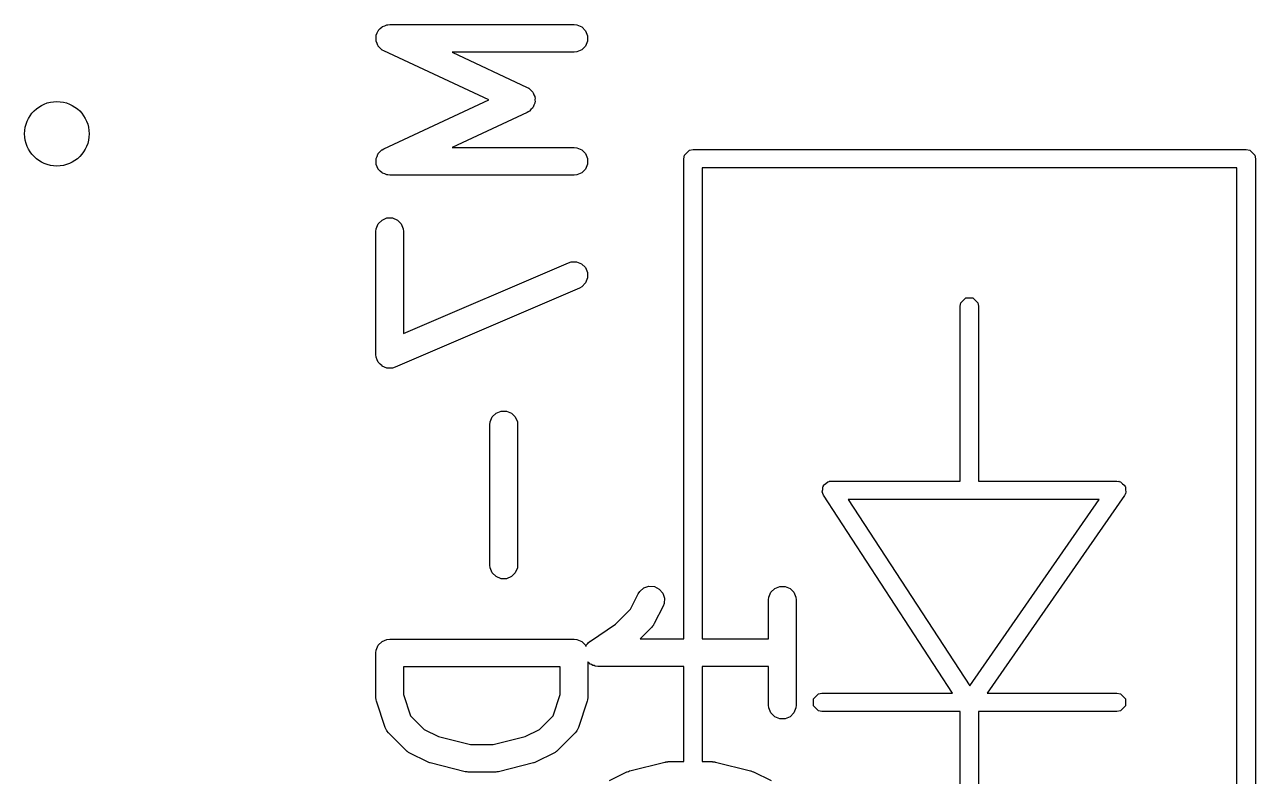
# Model space of a CAD drawing. Extents: x -0.08 to 1.99, y 0.07 to 3.69.
# Drawn here: x 0.4006 to 0.6634, y 3.2075 to 3.368 of the extents above; entities that cross this region are included whole.
import ezdxf

# ---------------------------------------------------------------- set-up
doc = ezdxf.new("R2010")
doc.units = 0
doc.header["$MEASUREMENT"] = 0
doc.layers.add('BLACK', color=7, linetype='CONTINUOUS')

msp = doc.modelspace()

# ---------------------------------------------------------------- linework, layer by layer
at = {"layer": 'BLACK', "linetype": 'CONTINUOUS'}
for p, q in [((0.47589, 3.36622), (0.47608, 3.36669)), ((0.47608, 3.36669), (0.47613, 3.36674)), ((0.47613, 3.36674), (0.47616, 3.3668)), ((0.47616, 3.3668), (0.47653, 3.36715)), ((0.47653, 3.36715), (0.4769, 3.36751)), ((0.4769, 3.36751), (0.47696, 3.36753)), ((0.47696, 3.36753), (0.47701, 3.36758)), ((0.47701, 3.36758), (0.47749, 3.36775)), ((0.47749, 3.36775), (0.47796, 3.36795)), ((0.47796, 3.36795), (0.47805, 3.36796)), ((0.47805, 3.36796), (0.47809, 3.36797)), ((0.47809, 3.36797), (0.47816, 3.36797)), ((0.47816, 3.36797), (0.47854, 3.36801)), ((0.47854, 3.36801), (0.51791, 3.36801)), ((0.51791, 3.36801), (0.51848, 3.36795)), ((0.51848, 3.36795), (0.51955, 3.36751)), ((0.51955, 3.36751), (0.52036, 3.36669)), ((0.52036, 3.36669), (0.5208, 3.36563)), ((0.47562, 3.36461), (0.47564, 3.36512)), ((0.47564, 3.36454), (0.47562, 3.36461)), ((0.47564, 3.36563), (0.47567, 3.36569)), ((0.47564, 3.36512), (0.47564, 3.36563)), ((0.47564, 3.36448), (0.47564, 3.36454)), ((0.47584, 3.364), (0.47564, 3.36448)), ((0.47567, 3.36576), (0.47589, 3.36622)), ((0.47567, 3.36569), (0.47567, 3.36576)), ((0.47601, 3.36352), (0.47584, 3.364)), ((0.5208, 3.36448), (0.52036, 3.36341)), ((0.5208, 3.36563), (0.5208, 3.36448)), ((0.47606, 3.36347), (0.47601, 3.36352)), ((0.47608, 3.36341), (0.47606, 3.36347)), ((0.47644, 3.36305), (0.47608, 3.36341)), ((0.47679, 3.36267), (0.47644, 3.36305)), ((0.47687, 3.36263), (0.47679, 3.36267)), ((0.4769, 3.3626), (0.47687, 3.36263)), ((0.47696, 3.36257), (0.4769, 3.3626)), ((0.47729, 3.36238), (0.47696, 3.36257)), ((0.49968, 3.35193), (0.47729, 3.36238)), ((0.51791, 3.3621), (0.49185, 3.3621)), ((0.49185, 3.3621), (0.50791, 3.35461)), ((0.51848, 3.36216), (0.51791, 3.3621)), ((0.51955, 3.3626), (0.51848, 3.36216)), ((0.52036, 3.36341), (0.51955, 3.3626)), ((0.50791, 3.35461), (0.50812, 3.35448)), ((0.50812, 3.35448), (0.50819, 3.35446)), ((0.50819, 3.35446), (0.50824, 3.35441)), ((0.50824, 3.35441), (0.5084, 3.35431)), ((0.5084, 3.35431), (0.50871, 3.35398)), ((0.50871, 3.35398), (0.50904, 3.35368)), ((0.50904, 3.35368), (0.50909, 3.35356)), ((0.50909, 3.35356), (0.50918, 3.35346)), ((0.50918, 3.35346), (0.50934, 3.35304)), ((0.47729, 3.34148), (0.49968, 3.35193)), ((0.50934, 3.35082), (0.50918, 3.3504)), ((0.50934, 3.35304), (0.50953, 3.35263)), ((0.50953, 3.35123), (0.50934, 3.35082)), ((0.50953, 3.35263), (0.50953, 3.3525)), ((0.50953, 3.3525), (0.50958, 3.35238)), ((0.50958, 3.35148), (0.50953, 3.35136)), ((0.50953, 3.35136), (0.50953, 3.35123)), ((0.50958, 3.35238), (0.50956, 3.35193)), ((0.50956, 3.35193), (0.50958, 3.35148)), ((0.50791, 3.34926), (0.49185, 3.34176)), ((0.50812, 3.34938), (0.50791, 3.34926)), ((0.50819, 3.34941), (0.50812, 3.34938)), ((0.50824, 3.34945), (0.50819, 3.34941)), ((0.5084, 3.34955), (0.50824, 3.34945)), ((0.50871, 3.34988), (0.5084, 3.34955)), ((0.50904, 3.35018), (0.50871, 3.34988)), ((0.50909, 3.3503), (0.50904, 3.35018)), ((0.50918, 3.3504), (0.50909, 3.3503)), ((0.47584, 3.33986), (0.47601, 3.34034)), ((0.47601, 3.34034), (0.47606, 3.34039)), ((0.47606, 3.34039), (0.47608, 3.34045)), ((0.47608, 3.34045), (0.47644, 3.34081)), ((0.47644, 3.34081), (0.47679, 3.34119)), ((0.47679, 3.34119), (0.47687, 3.34123)), ((0.47687, 3.34123), (0.4769, 3.34126)), ((0.4769, 3.34126), (0.47696, 3.34129)), ((0.47696, 3.34129), (0.47729, 3.34148)), ((0.49185, 3.34176), (0.51791, 3.34176)), ((0.51791, 3.34176), (0.51848, 3.3417)), ((0.51848, 3.3417), (0.51955, 3.34126)), ((0.51955, 3.34126), (0.52036, 3.34045)), ((0.52036, 3.34045), (0.5208, 3.33938)), ((0.54149, 3.34012), (0.54255, 3.34119)), ((0.54255, 3.34119), (0.54331, 3.34134)), ((0.54331, 3.34134), (0.66142, 3.34134)), ((0.66142, 3.34134), (0.66217, 3.34119)), ((0.66217, 3.34119), (0.66324, 3.34012)), ((0.47562, 3.33926), (0.47564, 3.33932)), ((0.47564, 3.33874), (0.47562, 3.33926)), ((0.47564, 3.33938), (0.47584, 3.33986)), ((0.47564, 3.33932), (0.47564, 3.33938)), ((0.47564, 3.33823), (0.47564, 3.33874)), ((0.47567, 3.33817), (0.47564, 3.33823)), ((0.47567, 3.33811), (0.47567, 3.33817)), ((0.47589, 3.33764), (0.47567, 3.33811)), ((0.47608, 3.33717), (0.47589, 3.33764)), ((0.5208, 3.33823), (0.52036, 3.33717)), ((0.5208, 3.33938), (0.5208, 3.33823)), ((0.54134, 3.33937), (0.54149, 3.34012)), ((0.54134, 3.23684), (0.54134, 3.33937)), ((0.66324, 3.34012), (0.66339, 3.33937)), ((0.66339, 3.33937), (0.66339, 3.15827)), ((0.47613, 3.33712), (0.47608, 3.33717)), ((0.47616, 3.33706), (0.47613, 3.33712)), ((0.47653, 3.33671), (0.47616, 3.33706)), ((0.4769, 3.33635), (0.47653, 3.33671)), ((0.47696, 3.33633), (0.4769, 3.33635)), ((0.47701, 3.33628), (0.47696, 3.33633)), ((0.47749, 3.33611), (0.47701, 3.33628)), ((0.47796, 3.33591), (0.47749, 3.33611)), ((0.47805, 3.3359), (0.47796, 3.33591)), ((0.47809, 3.33589), (0.47805, 3.3359)), ((0.47816, 3.33589), (0.47809, 3.33589)), ((0.47854, 3.33585), (0.47816, 3.33589)), ((0.51791, 3.33585), (0.47854, 3.33585)), ((0.51848, 3.33591), (0.51791, 3.33585)), ((0.51955, 3.33635), (0.51848, 3.33591)), ((0.52036, 3.33717), (0.51955, 3.33635)), ((0.54528, 3.3374), (0.54528, 3.23684)), ((0.65945, 3.3374), (0.54528, 3.3374)), ((0.65945, 3.16024), (0.65945, 3.3374)), ((0.47558, 3.32381), (0.47564, 3.32439)), ((0.47564, 3.32439), (0.47608, 3.32545)), ((0.47608, 3.32545), (0.4769, 3.32626)), ((0.4769, 3.32626), (0.47796, 3.32671)), ((0.47796, 3.32671), (0.47911, 3.32671)), ((0.47911, 3.32671), (0.48018, 3.32626)), ((0.48018, 3.32626), (0.48099, 3.32545)), ((0.48099, 3.32545), (0.48143, 3.32439)), ((0.48143, 3.32439), (0.48149, 3.32381)), ((0.47558, 3.29756), (0.47558, 3.32381)), ((0.48149, 3.32381), (0.48149, 3.30204)), ((0.48149, 3.30204), (0.51674, 3.31715)), ((0.51674, 3.31715), (0.51729, 3.31732)), ((0.51729, 3.31732), (0.51845, 3.31734)), ((0.51845, 3.31734), (0.51952, 3.31691)), ((0.51952, 3.31691), (0.52034, 3.31611)), ((0.52034, 3.31611), (0.5208, 3.31505)), ((0.52081, 3.3139), (0.52038, 3.31283)), ((0.5208, 3.31505), (0.52081, 3.3139)), ((0.51907, 3.31172), (0.4797, 3.29485)), ((0.51958, 3.312), (0.51907, 3.31172)), ((0.52038, 3.31283), (0.51958, 3.312)), ((0.60035, 3.30785), (0.6005, 3.3086)), ((0.6005, 3.3086), (0.60157, 3.30967)), ((0.60157, 3.30967), (0.60308, 3.30967)), ((0.60308, 3.30967), (0.60414, 3.3086)), ((0.60414, 3.3086), (0.60429, 3.30785)), ((0.60035, 3.27052), (0.60035, 3.30785)), ((0.60429, 3.30785), (0.60429, 3.27052)), ((0.47564, 3.29699), (0.47558, 3.29756)), ((0.47565, 3.29697), (0.47564, 3.29699)), ((0.47565, 3.29695), (0.47565, 3.29697)), ((0.47587, 3.29644), (0.47565, 3.29695)), ((0.47608, 3.29592), (0.47587, 3.29644)), ((0.47609, 3.29591), (0.47608, 3.29592)), ((0.4761, 3.29589), (0.47609, 3.29591)), ((0.4765, 3.2955), (0.4761, 3.29589)), ((0.4769, 3.29511), (0.4765, 3.2955)), ((0.47691, 3.2951), (0.4769, 3.29511)), ((0.47693, 3.29509), (0.47691, 3.2951)), ((0.47744, 3.29488), (0.47693, 3.29509)), ((0.47796, 3.29467), (0.47744, 3.29488)), ((0.47798, 3.29467), (0.47796, 3.29467)), ((0.478, 3.29466), (0.47798, 3.29467)), ((0.47855, 3.29467), (0.478, 3.29466)), ((0.47911, 3.29467), (0.47855, 3.29467)), ((0.47913, 3.29467), (0.47911, 3.29467)), ((0.47915, 3.29467), (0.47913, 3.29467)), ((0.4797, 3.29485), (0.47915, 3.29467)), ((0.50045, 3.28421), (0.50127, 3.28502)), ((0.50127, 3.28502), (0.50233, 3.28546)), ((0.50233, 3.28546), (0.50348, 3.28546)), ((0.50348, 3.28546), (0.50455, 3.28502)), ((0.50455, 3.28502), (0.50536, 3.28421)), ((0.49996, 3.28256), (0.50001, 3.28314)), ((0.49996, 3.25257), (0.49996, 3.28256)), ((0.50001, 3.28314), (0.50045, 3.28421)), ((0.50536, 3.28421), (0.5058, 3.28314)), ((0.5058, 3.28314), (0.50586, 3.28256)), ((0.50586, 3.28256), (0.50586, 3.25257)), ((0.571, 3.2693), (0.57115, 3.26945)), ((0.571, 3.26874), (0.571, 3.2693)), ((0.57115, 3.26945), (0.5712, 3.26966)), ((0.5712, 3.26966), (0.57167, 3.26997)), ((0.57167, 3.26997), (0.57207, 3.27037)), ((0.57207, 3.27037), (0.57238, 3.27043)), ((0.57238, 3.27043), (0.57246, 3.27049)), ((0.57246, 3.27049), (0.57255, 3.27047)), ((0.57255, 3.27047), (0.57282, 3.27052)), ((0.57282, 3.27052), (0.60035, 3.27052)), ((0.60429, 3.27052), (0.63382, 3.27052)), ((0.63382, 3.27052), (0.63414, 3.27046)), ((0.63414, 3.27046), (0.63424, 3.27047)), ((0.63424, 3.27047), (0.63432, 3.27042)), ((0.63432, 3.27042), (0.63458, 3.27037)), ((0.63458, 3.27037), (0.63499, 3.26995)), ((0.63499, 3.26995), (0.63548, 3.26961)), ((0.63548, 3.26961), (0.63551, 3.26943)), ((0.63551, 3.26943), (0.63564, 3.2693)), ((0.63564, 3.2693), (0.63564, 3.26871)), ((0.57089, 3.26819), (0.571, 3.26874)), ((0.571, 3.2679), (0.57089, 3.26819)), ((0.571, 3.2678), (0.571, 3.2679)), ((0.57107, 3.26773), (0.571, 3.2678)), ((0.57117, 3.26748), (0.57107, 3.26773)), ((0.59869, 3.22522), (0.57117, 3.26748)), ((0.57645, 3.26658), (0.60238, 3.22678)), ((0.63006, 3.26658), (0.57645, 3.26658)), ((0.60238, 3.22678), (0.63006, 3.26658)), ((0.63544, 3.26743), (0.60609, 3.22522)), ((0.63557, 3.26772), (0.63544, 3.26743)), ((0.63564, 3.2678), (0.63557, 3.26772)), ((0.63564, 3.26871), (0.63575, 3.26813)), ((0.63575, 3.26813), (0.63564, 3.26789)), ((0.63564, 3.26789), (0.63564, 3.2678)), ((0.50001, 3.25199), (0.49996, 3.25257)), ((0.50045, 3.25093), (0.50001, 3.25199)), ((0.50127, 3.25011), (0.50045, 3.25093)), ((0.50536, 3.25093), (0.50455, 3.25011)), ((0.5058, 3.25199), (0.50536, 3.25093)), ((0.50586, 3.25257), (0.5058, 3.25199)), ((0.50233, 3.24967), (0.50127, 3.25011)), ((0.50348, 3.24967), (0.50233, 3.24967)), ((0.50455, 3.25011), (0.50348, 3.24967)), ((0.52997, 3.24314), (0.53163, 3.24646)), ((0.53163, 3.24646), (0.53194, 3.24695)), ((0.53194, 3.24695), (0.53281, 3.2477)), ((0.53281, 3.2477), (0.5339, 3.24807)), ((0.5339, 3.24807), (0.53505, 3.24799)), ((0.53505, 3.24799), (0.53608, 3.24747)), ((0.53608, 3.24747), (0.53684, 3.2466)), ((0.53684, 3.2466), (0.5372, 3.24551)), ((0.55944, 3.24514), (0.5595, 3.24572)), ((0.5595, 3.24572), (0.55994, 3.24678)), ((0.55994, 3.24678), (0.56075, 3.24759)), ((0.56075, 3.24759), (0.56182, 3.24804)), ((0.56182, 3.24804), (0.56297, 3.24804)), ((0.56297, 3.24804), (0.56403, 3.24759)), ((0.56403, 3.24759), (0.56485, 3.24678)), ((0.56485, 3.24678), (0.56529, 3.24572)), ((0.56529, 3.24572), (0.56535, 3.24514)), ((0.52677, 3.23994), (0.52997, 3.24314)), ((0.53691, 3.24382), (0.53504, 3.24007)), ((0.53712, 3.24436), (0.53691, 3.24382)), ((0.5372, 3.24551), (0.53712, 3.24436)), ((0.55944, 3.23684), (0.55944, 3.24514)), ((0.56535, 3.24514), (0.56535, 3.22264)), ((0.52139, 3.23635), (0.52677, 3.23994)), ((0.53449, 3.2393), (0.53203, 3.23684)), ((0.53467, 3.23953), (0.53449, 3.2393)), ((0.53473, 3.23958), (0.53467, 3.23953)), ((0.53479, 3.23967), (0.53473, 3.23958)), ((0.53485, 3.23975), (0.53479, 3.23967)), ((0.53488, 3.23982), (0.53485, 3.23975)), ((0.53504, 3.24007), (0.53488, 3.23982)), ((0.47564, 3.2344), (0.47608, 3.23546)), ((0.47608, 3.23546), (0.4769, 3.23628)), ((0.4769, 3.23628), (0.47796, 3.23672)), ((0.47796, 3.23672), (0.47854, 3.23677)), ((0.47854, 3.23677), (0.51791, 3.23677)), ((0.51791, 3.23677), (0.51848, 3.23672)), ((0.51848, 3.23672), (0.51955, 3.23628)), ((0.51955, 3.23628), (0.52036, 3.23546)), ((0.52036, 3.23546), (0.52045, 3.23525)), ((0.52045, 3.23525), (0.52046, 3.23526)), ((0.52046, 3.23526), (0.52057, 3.23553)), ((0.52057, 3.23553), (0.52078, 3.23574)), ((0.52078, 3.23574), (0.52094, 3.23598)), ((0.52094, 3.23598), (0.52138, 3.23634)), ((0.52138, 3.23634), (0.52138, 3.23635)), ((0.52138, 3.23635), (0.52138, 3.23635)), ((0.52138, 3.23635), (0.52139, 3.23635)), ((0.53203, 3.23684), (0.54134, 3.23684)), ((0.54528, 3.23684), (0.55944, 3.23684)), ((0.47558, 3.23382), (0.47564, 3.2344)), ((0.47558, 3.22445), (0.47558, 3.23382)), ((0.51495, 3.23087), (0.48149, 3.23087)), ((0.48149, 3.23087), (0.48149, 3.22493)), ((0.51495, 3.22493), (0.51495, 3.23087)), ((0.52093, 3.23181), (0.52086, 3.23192)), ((0.52086, 3.23192), (0.52086, 3.22445)), ((0.52118, 3.23164), (0.52093, 3.23181)), ((0.52138, 3.23144), (0.52118, 3.23164)), ((0.52165, 3.23133), (0.52138, 3.23144)), ((0.52189, 3.23116), (0.52165, 3.23133)), ((0.52218, 3.23111), (0.52189, 3.23116)), ((0.52245, 3.231), (0.52218, 3.23111)), ((0.52302, 3.23094), (0.52245, 3.231)), ((0.54134, 3.23094), (0.52302, 3.23094)), ((0.52302, 3.23094), (0.52302, 3.23094)), ((0.52302, 3.23094), (0.52302, 3.23094)), ((0.52302, 3.23094), (0.52302, 3.23094)), ((0.54134, 3.2106), (0.54134, 3.23094)), ((0.55944, 3.23094), (0.54528, 3.23094)), ((0.54528, 3.23094), (0.54528, 3.2106)), ((0.55944, 3.22264), (0.55944, 3.23094)), ((0.48149, 3.22493), (0.48299, 3.22042)), ((0.51345, 3.22042), (0.51495, 3.22493)), ((0.569, 3.224), (0.57007, 3.22507)), ((0.57007, 3.22507), (0.57082, 3.22522)), ((0.57082, 3.22522), (0.59869, 3.22522)), ((0.60609, 3.22522), (0.63382, 3.22522)), ((0.63382, 3.22522), (0.63458, 3.22507)), ((0.63458, 3.22507), (0.63564, 3.224)), ((0.47561, 3.22416), (0.47558, 3.22445)), ((0.47561, 3.22408), (0.47561, 3.22416)), ((0.47563, 3.22398), (0.47561, 3.22408)), ((0.47564, 3.22387), (0.47563, 3.22398)), ((0.47567, 3.2238), (0.47564, 3.22387)), ((0.47573, 3.22351), (0.47567, 3.2238)), ((0.47761, 3.21789), (0.47573, 3.22351)), ((0.52071, 3.22351), (0.51883, 3.21789)), ((0.52077, 3.2238), (0.52071, 3.22351)), ((0.5208, 3.22387), (0.52077, 3.2238)), ((0.52081, 3.22398), (0.5208, 3.22387)), ((0.52084, 3.22408), (0.52081, 3.22398)), ((0.52086, 3.22445), (0.52083, 3.22416)), ((0.52083, 3.22416), (0.52084, 3.22408)), ((0.5595, 3.22207), (0.55944, 3.22264)), ((0.55994, 3.221), (0.5595, 3.22207)), ((0.56529, 3.22207), (0.56485, 3.221)), ((0.56535, 3.22264), (0.56529, 3.22207)), ((0.569, 3.2225), (0.569, 3.224)), ((0.57007, 3.22143), (0.569, 3.2225)), ((0.63564, 3.2225), (0.63458, 3.22143)), ((0.63564, 3.224), (0.63564, 3.2225)), ((0.48299, 3.22042), (0.48591, 3.2175)), ((0.51053, 3.2175), (0.51345, 3.22042)), ((0.56075, 3.22019), (0.55994, 3.221)), ((0.56182, 3.21975), (0.56075, 3.22019)), ((0.56297, 3.21975), (0.56182, 3.21975)), ((0.56403, 3.22019), (0.56297, 3.21975)), ((0.56485, 3.221), (0.56403, 3.22019)), ((0.57082, 3.22128), (0.57007, 3.22143)), ((0.60035, 3.22128), (0.57082, 3.22128)), ((0.60035, 3.18775), (0.60035, 3.22128)), ((0.63382, 3.22128), (0.60429, 3.22128)), ((0.60429, 3.22128), (0.60429, 3.18775)), ((0.63458, 3.22143), (0.63382, 3.22128)), ((0.47785, 3.21736), (0.47761, 3.21789)), ((0.47792, 3.21728), (0.47785, 3.21736)), ((0.47796, 3.21718), (0.47792, 3.21728)), ((0.47832, 3.21673), (0.47796, 3.21718)), ((0.48207, 3.21299), (0.47832, 3.21673)), ((0.48591, 3.2175), (0.48894, 3.21598)), ((0.5075, 3.21598), (0.51053, 3.2175)), ((0.51812, 3.21673), (0.51437, 3.21299)), ((0.51849, 3.21718), (0.51812, 3.21673)), ((0.51853, 3.21728), (0.51849, 3.21718)), ((0.5186, 3.21736), (0.51853, 3.21728)), ((0.51883, 3.21789), (0.5186, 3.21736)), ((0.48894, 3.21598), (0.49577, 3.21428)), ((0.49577, 3.21428), (0.50067, 3.21428)), ((0.50067, 3.21428), (0.5075, 3.21598)), ((0.4823, 3.2128), (0.48207, 3.21299)), ((0.48235, 3.21274), (0.4823, 3.2128)), ((0.48244, 3.21268), (0.48235, 3.21274)), ((0.48252, 3.21262), (0.48244, 3.21268)), ((0.48259, 3.21259), (0.48252, 3.21262)), ((0.48284, 3.21243), (0.48259, 3.21259)), ((0.48659, 3.21056), (0.48284, 3.21243)), ((0.5136, 3.21243), (0.50985, 3.21056)), ((0.51385, 3.21259), (0.5136, 3.21243)), ((0.51392, 3.21262), (0.51385, 3.21259)), ((0.514, 3.21268), (0.51392, 3.21262)), ((0.51409, 3.21274), (0.514, 3.21268)), ((0.51414, 3.2128), (0.51409, 3.21274)), ((0.51437, 3.21299), (0.51414, 3.2128)), ((0.48663, 3.21054), (0.48659, 3.21056)), ((0.48665, 3.21053), (0.48663, 3.21054)), ((0.48689, 3.21044), (0.48665, 3.21053)), ((0.48713, 3.21035), (0.48689, 3.21044)), ((0.48715, 3.21035), (0.48713, 3.21035)), ((0.48719, 3.21033), (0.48715, 3.21035)), ((0.49469, 3.20846), (0.48719, 3.21033)), ((0.50925, 3.21033), (0.50175, 3.20846)), ((0.50929, 3.21035), (0.50925, 3.21033)), ((0.50931, 3.21035), (0.50929, 3.21035)), ((0.50955, 3.21044), (0.50931, 3.21035)), ((0.50979, 3.21053), (0.50955, 3.21044)), ((0.50981, 3.21054), (0.50979, 3.21053)), ((0.50985, 3.21056), (0.50981, 3.21054)), ((0.52981, 3.20863), (0.53731, 3.21051)), ((0.53731, 3.21051), (0.53741, 3.21052)), ((0.53741, 3.21052), (0.53745, 3.21054)), ((0.53745, 3.21054), (0.53766, 3.21056)), ((0.53766, 3.21056), (0.53788, 3.21059)), ((0.53788, 3.21059), (0.53792, 3.21059)), ((0.53792, 3.21059), (0.53802, 3.2106)), ((0.53802, 3.2106), (0.54134, 3.2106)), ((0.54528, 3.2106), (0.5474, 3.2106)), ((0.5474, 3.2106), (0.5475, 3.21059)), ((0.5475, 3.21059), (0.54754, 3.21059)), ((0.54754, 3.21059), (0.54776, 3.21056)), ((0.54776, 3.21056), (0.54797, 3.21054)), ((0.54797, 3.21054), (0.54801, 3.21052)), ((0.54801, 3.21052), (0.54811, 3.21051)), ((0.54811, 3.21051), (0.55561, 3.20863)), ((0.49479, 3.20844), (0.49469, 3.20846)), ((0.49483, 3.20843), (0.49479, 3.20844)), ((0.49505, 3.20841), (0.49483, 3.20843)), ((0.49527, 3.20837), (0.49505, 3.20841)), ((0.49531, 3.20838), (0.49527, 3.20837)), ((0.49541, 3.20837), (0.49531, 3.20838)), ((0.50103, 3.20837), (0.49541, 3.20837)), ((0.50113, 3.20838), (0.50103, 3.20837)), ((0.50118, 3.20837), (0.50113, 3.20838)), ((0.50139, 3.20841), (0.50118, 3.20837)), ((0.50161, 3.20843), (0.50139, 3.20841)), ((0.50165, 3.20844), (0.50161, 3.20843)), ((0.50175, 3.20846), (0.50165, 3.20844)), ((0.52545, 3.20654), (0.5292, 3.20841)), ((0.5292, 3.20841), (0.52924, 3.20843)), ((0.52924, 3.20843), (0.52926, 3.20844)), ((0.52926, 3.20844), (0.5295, 3.20853)), ((0.5295, 3.20853), (0.52974, 3.20862)), ((0.52974, 3.20862), (0.52976, 3.20862)), ((0.52976, 3.20862), (0.52981, 3.20863)), ((0.55561, 3.20863), (0.55565, 3.20862)), ((0.55565, 3.20862), (0.55568, 3.20862)), ((0.55568, 3.20862), (0.55591, 3.20853)), ((0.55591, 3.20853), (0.55616, 3.20844)), ((0.55616, 3.20844), (0.55617, 3.20843)), ((0.55617, 3.20843), (0.55622, 3.20841)), ((0.55622, 3.20841), (0.55997, 3.20654))]:
    msp.add_line(p, q, dxfattribs=at)
at = {"layer": 'BLACK'}
msp.add_circle((0.40748, 3.34469), 0.00689, dxfattribs=at)

doc.saveas('drawing.dxf')
